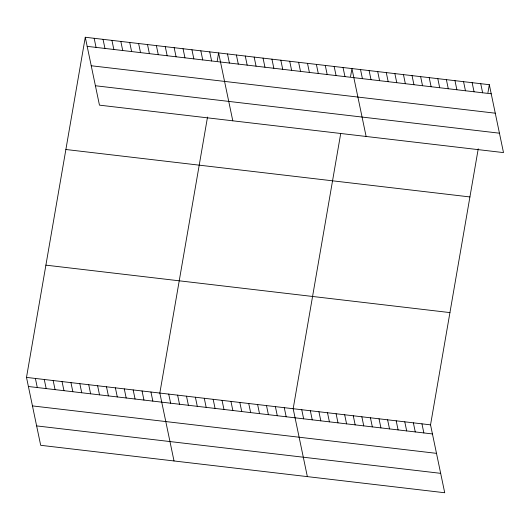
<?xml version="1.0" encoding="UTF-8"?>
<svg xmlns="http://www.w3.org/2000/svg" width="530" height="530" viewBox="0 0 530 530"><rect width="100%" height="100%" fill="white"/><g stroke="black" fill="none" stroke-linecap="round" stroke-linejoin="round"><path stroke-width="0.79" d="M478.232 148.837L430.539 424.848L444.723 492.748L40.684 445.306L26.5 377.4L85.277 37.252L489.316 84.694L503.5 152.6L99.461 105.152L85.277 37.252M207.522 117.05L159.835 393.061L174.019 460.961M217.22 60.923L218.605 52.907L232.796 120.814M340.717 133.507L293.169 408.716L307.354 476.616M350.555 76.578L351.94 68.562L366.124 136.468M487.931 92.71L489.316 84.694M87.172 46.348L491.217 93.79M91.226 65.753L495.272 113.195M95.407 85.747L499.445 133.189M65.879 149.5L469.918 196.941M45.898 265.152L449.937 312.594M26.5 377.4L430.539 424.848M28.401 386.502L432.44 433.944M32.456 405.907L436.495 453.349M36.63 425.901L440.675 473.343M480.73 83.687L482.631 92.783M472.144 82.68L474.045 91.776M463.558 81.666L465.459 90.769M454.972 80.659L456.873 89.755M446.386 79.652L448.287 88.749M437.8 78.645L439.701 87.742M429.214 77.638L431.115 86.734M420.628 76.625L422.529 85.728M412.042 75.618L413.943 84.721M403.456 74.611L405.357 83.707M394.87 73.604L396.771 82.7M386.284 72.597L388.185 81.693M377.698 71.59L379.599 80.686M369.112 70.576L371.013 79.679M360.526 69.569L362.427 78.672M421.953 423.834L423.854 432.937M343.049 67.522L344.95 76.618M413.367 422.827L415.268 431.93M334.165 66.475L336.066 75.571M404.781 421.82L406.682 430.917M325.274 65.428L327.176 74.531M396.195 420.813L398.096 429.909M316.383 64.388L318.285 73.484M387.609 419.806L389.51 428.902M307.493 63.342L309.394 72.444M379.023 418.799L380.924 427.895M298.609 62.302L300.51 71.398M370.437 417.786L372.338 426.889M289.718 61.255L291.619 70.358M361.851 416.779L363.752 425.875M280.827 60.215L282.728 69.311M353.265 415.772L355.166 424.868M271.943 59.168L273.844 68.264M344.679 414.765L346.58 423.861M263.052 58.128L264.954 67.224M336.093 413.758L337.994 422.854M254.161 57.081L256.063 66.177M327.507 412.751L329.408 421.847M245.271 56.041L247.172 65.137M318.921 411.737L320.822 420.84M236.387 54.994L238.288 64.09M310.341 410.73L312.236 419.826M227.496 53.947L229.397 63.05M301.755 409.723L303.65 418.819M284.279 407.669L286.18 416.772M209.721 51.861L211.616 60.963M275.388 406.629L277.289 415.725M200.83 50.82L202.732 59.916M266.497 405.583L268.399 414.679M191.94 49.774L193.841 58.876M257.613 404.542L259.514 413.639M183.049 48.733L184.95 57.83M248.722 403.496L250.624 412.592M174.165 47.687L176.066 56.783M239.832 402.455L241.733 411.552M165.274 46.647L167.175 55.743M230.948 401.409L232.842 410.505M156.383 45.6L158.284 54.696M222.057 400.362L223.958 409.465M147.499 44.56L149.394 53.656M213.166 399.322L215.067 408.418M138.608 43.513L140.51 52.609M204.275 398.275L206.177 407.378M129.718 42.466L131.619 51.569M195.391 397.235L197.292 406.331M120.827 41.426L122.728 50.522M186.5 396.188L188.402 405.291M111.943 40.379L113.844 49.482M177.61 395.148L179.511 404.244M103.052 39.339L104.953 48.435M168.719 394.101L170.62 403.197M94.161 38.292L96.062 47.395M150.944 392.014L152.845 401.111M142.053 390.974L143.955 400.07M133.169 389.928L135.07 399.024M124.278 388.881L126.18 397.984M115.388 387.841L117.289 396.937M106.497 386.794L108.398 395.897M97.613 385.754L99.514 394.85M88.722 384.707L90.623 393.81M79.831 383.667L81.733 392.763M70.947 382.62L72.842 391.716M62.056 381.58L63.958 390.676M53.166 380.533L55.067 389.63M44.275 379.493L46.176 388.589M35.391 378.447L37.292 387.543"/></g></svg>
